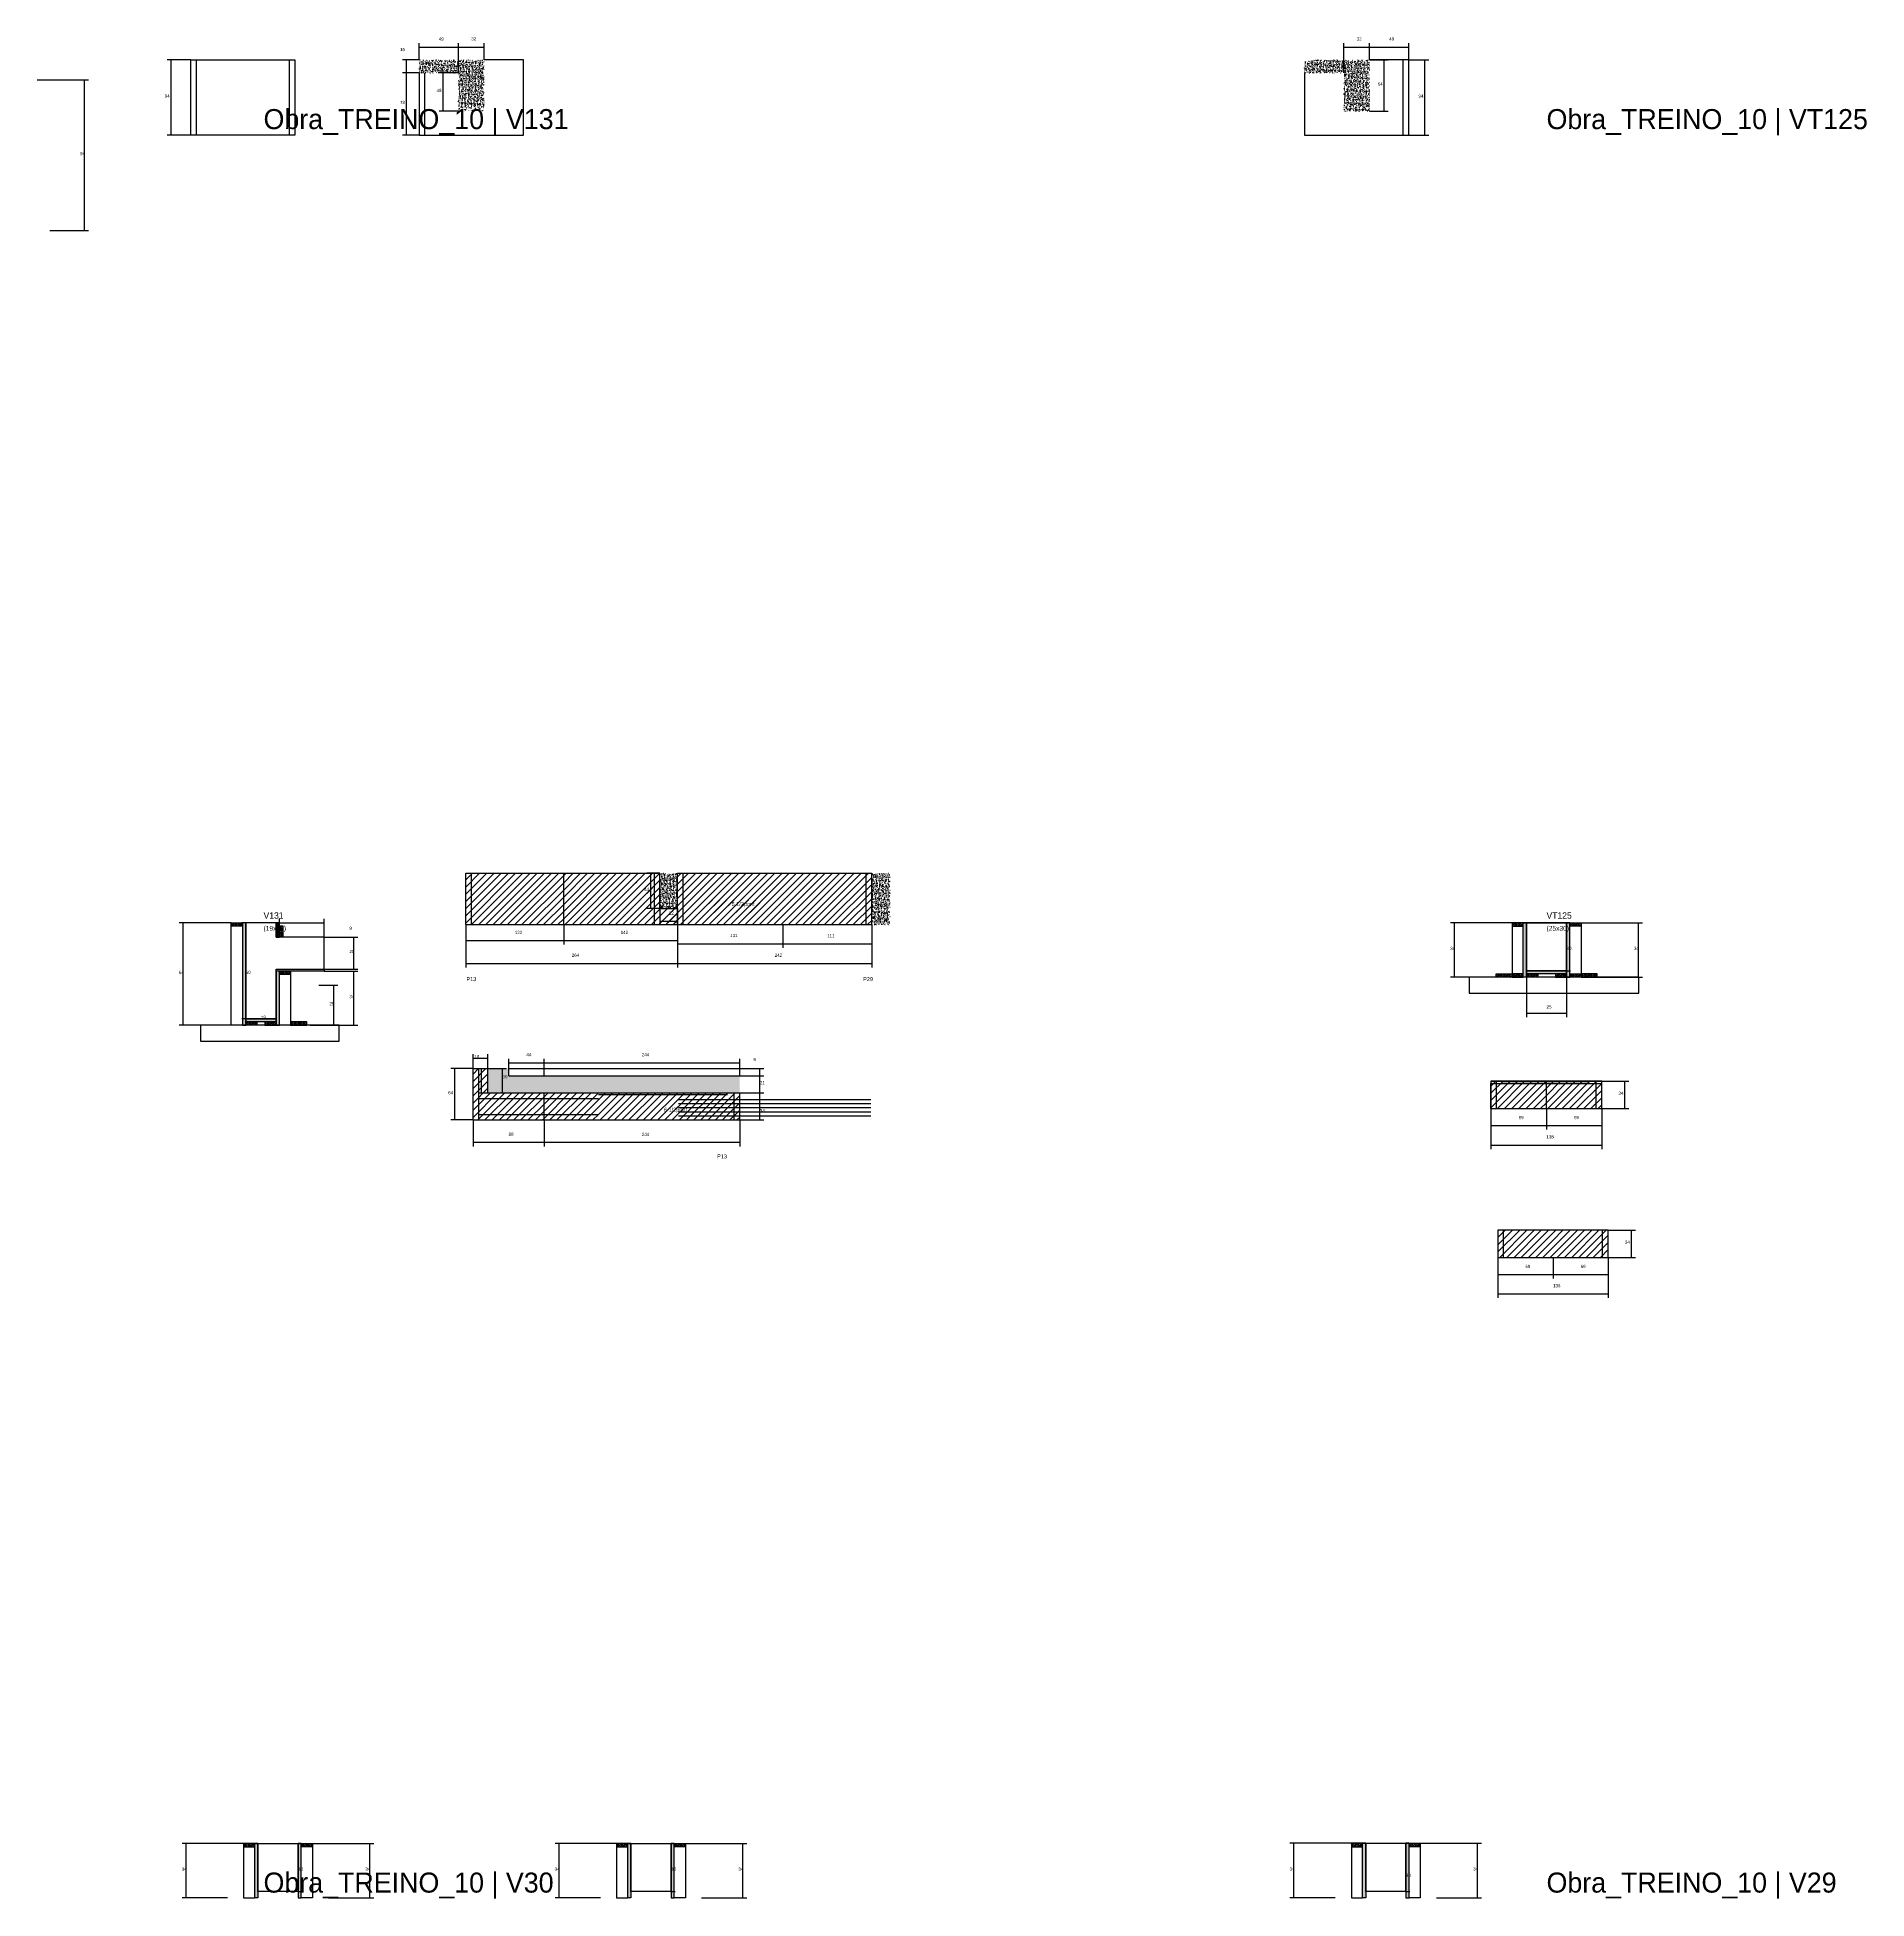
# Model space of a CAD drawing. Header units: metres. Extents: x -2848 to 22762, y -49062 to 1016.
# Drawn here: x 9318 to 11599, y -21018 to -18695 of the extents above; entities that cross this region are included whole.
import ezdxf

# ---------------------------------------------------------------- set-up
doc = ezdxf.new("R2010")
doc.units = ezdxf.units.M
for name, color, linetype in [('CONCRETO', 251, 'Continuous'), ('COTA', 4, 'Continuous'), ('Cota Seção (2x)', 4, 'Continuous'), ('Hachura', 253, 'Continuous'), ('LABEL_ID', 3, 'Continuous'), ('Madeira', 126, 'Continuous'), ('NOMENCLATURA', 7, 'Continuous'), ('Painéis', 200, 'Continuous'), ('SARR_2.2x7', 40, 'Continuous'), ('Texto Seção', 7, 'Continuous')]:
    doc.layers.add(name, color=color, linetype=linetype)

msp = doc.modelspace()

# ---------------------------------------------------------------- hatches: boundary and pattern name
at = {"layer": 'COTA'}
h = msp.add_hatch(dxfattribs=at)
h.set_pattern_fill('AR-CONC', scale=0.03)
h.paths.add_polyline_path([(9843, -18739.7), (9794, -18739.7), (9794, -18723.7), (9875, -18723.7), (9875, -18787.7), (9843, -18787.7)])
h = msp.add_hatch(dxfattribs=at)
h.set_pattern_fill('AR-CONC', scale=0.03)
h.paths.add_polyline_path([(10947.3, -18739.7), (10898.3, -18739.7), (10898.3, -18723.7), (10979.3, -18723.7), (10979.3, -18787.7), (10947.3, -18787.7)])
h = msp.add_hatch(dxfattribs=at)
h.set_pattern_fill('AR-CONC', scale=0.03)
h.paths.add_polyline_path([(10094.4, -19782.4), (10116.4, -19782.4), (10116.4, -19782.4), (10116.4, -19738.4), (10116.4, -19738.4), (10094.4, -19738.4), (10094.4, -19738.4), (10094.4, -19782.4)])
h = msp.add_hatch(dxfattribs=at)
h.set_pattern_fill('AR-CONC', scale=0.03)
h.paths.add_polyline_path([(10358.4, -19802.4), (10381.4, -19802.4), (10381.4, -19738.4), (10358.4, -19738.4)])
h = msp.add_hatch(dxfattribs=at)
h.set_pattern_fill('AR-CONC', scale=0.03)
h.paths.add_polyline_path([(10193.8, -20012.3), (10193.8, -19991.1), (10193.8, -19991.1), (9905.8, -19991.1), (9905.8, -19991.1), (9905.8, -19982.1), (9905.8, -19982.1), (9878.8, -19982.1), (9878.8, -19982.1), (9878.8, -20012.3), (9878.8, -20012.3), (9905.8, -20012.3), (9905.8, -20012.3), (10193.8, -20012.3)])
at = {"layer": 'Hachura'}
h = msp.add_hatch(dxfattribs=at)
h.set_pattern_fill('ANSI31', scale=2)
h.paths.add_polyline_path([(9852.4, -19738.4), (9852.4, -19802.4), (9974.4, -19802.4), (9974.4, -19738.4)])
h = msp.add_hatch(dxfattribs=at)
h.set_pattern_fill('ANSI31', scale=2)
h.paths.add_polyline_path([(10116.4, -19802.4), (10116.4, -19782.4), (10094.4, -19782.4), (10094.4, -19738.4), (9974.4, -19738.4), (9974.4, -19802.4)])
h = msp.add_hatch(dxfattribs=at)
h.set_pattern_fill('ANSI31', scale=2)
h.paths.add_polyline_path([(10358.4, -19802.4), (10358.4, -19738.4), (10116.4, -19738.4), (10116.4, -19802.4)])
h = msp.add_hatch(dxfattribs=at)
h.set_pattern_fill('ANSI31', scale=2)
h.paths.add_polyline_path([(10084.5, -19771.2), (10084.5, -19749), (10084.5, -19749), (10064, -19749), (10064, -19749), (10064, -19771.2), (10064, -19771.2), (10084.5, -19771.2)])
h = msp.add_hatch(dxfattribs=at)
h.set_pattern_fill('ANSI31', scale=2)
h.paths.add_polyline_path([(10095.2, -19800.1), (10116.2, -19800.1), (10116.2, -19800.1), (10116.2, -19779.5), (10116.2, -19779.5), (10095.2, -19779.5), (10095.2, -19779.5), (10095.2, -19800.1)])
h = msp.add_hatch(dxfattribs=at)
h.set_pattern_fill('ANSI31', scale=2)
h.paths.add_polyline_path([(10147.4, -19787.3), (10215, -19787.3), (10215, -19787.3), (10220.5, -19771.3), (10220.5, -19771.3), (10152.9, -19771.3), (10152.9, -19771.3), (10147.4, -19787.3)])
h = msp.add_hatch(dxfattribs=at)
h.set_pattern_fill('ANSI31', scale=0.5)
h.paths.add_polyline_path([(9559.8, -19804.4), (9559.8, -19800), (9559.8, -19800), (9573.8, -19800), (9573.8, -19800), (9573.8, -19804.4), (9573.8, -19804.4), (9559.8, -19804.4)])
h = msp.add_hatch(color=8, dxfattribs=at)
h.dxf.hatch_style = 1
h.paths.add_polyline_path([(9577.8, -19800), (9573.8, -19800), (9573.8, -19800), (9573.8, -19928), (9573.8, -19928), (9577.8, -19928), (9577.8, -19928), (9577.8, -19800)])
h = msp.add_hatch(color=8, dxfattribs=at)
h.dxf.hatch_style = 1
h.paths.add_polyline_path([(9619.8, -19800), (9615.8, -19800), (9615.8, -19800), (9615.8, -19818), (9615.8, -19818), (9619.8, -19818), (9619.8, -19818), (9619.8, -19800)])
h = msp.add_hatch(dxfattribs=at)
h.set_pattern_fill('ANSI31', scale=0.5)
h.paths.add_polyline_path([(9619.8, -19804), (9624.2, -19804), (9624.2, -19804), (9624.2, -19818), (9624.2, -19818), (9619.8, -19818), (9619.8, -19818), (9619.8, -19804)])
h = msp.add_hatch(dxfattribs=at)
h.set_pattern_fill('ANSI31', scale=0.5)
h.paths.add_polyline_path([(11171, -19804.4), (11171, -19800), (11171, -19800), (11157, -19800), (11157, -19800), (11157, -19804.4), (11157, -19804.4), (11171, -19804.4)])
h = msp.add_hatch(color=8, dxfattribs=at)
h.dxf.hatch_style = 1
h.paths.add_polyline_path([(11171, -19800), (11175, -19800), (11175, -19800), (11175, -19868), (11175, -19868), (11171, -19868), (11171, -19868), (11171, -19800)])
h = msp.add_hatch(color=8, dxfattribs=at)
h.dxf.hatch_style = 1
h.paths.add_polyline_path([(11229, -19800), (11225, -19800), (11225, -19800), (11225, -19868), (11225, -19868), (11229, -19868), (11229, -19868), (11229, -19800)])
h = msp.add_hatch(dxfattribs=at)
h.set_pattern_fill('ANSI31', scale=0.5)
h.paths.add_polyline_path([(11229, -19804.4), (11229, -19800), (11229, -19800), (11243, -19800), (11243, -19800), (11243, -19804.4), (11243, -19804.4), (11229, -19804.4)])
h = msp.add_hatch(color=8, dxfattribs=at)
h.dxf.hatch_style = 1
h.paths.add_polyline_path([(9615.8, -19860.4), (9615.8, -19858), (9615.8, -19858), (9675.8, -19858), (9675.8, -19858), (9675.8, -19860.4), (9675.8, -19860.4), (9615.8, -19860.4)])
h = msp.add_hatch(color=8, dxfattribs=at)
h.dxf.hatch_style = 1
h.paths.add_polyline_path([(9619.8, -19860.4), (9615.8, -19860.4), (9615.8, -19860.4), (9615.8, -19928), (9615.8, -19928), (9619.8, -19928), (9619.8, -19928), (9619.8, -19860.4)])
h = msp.add_hatch(dxfattribs=at)
h.set_pattern_fill('ANSI31', scale=0.5)
h.paths.add_polyline_path([(9619.8, -19864.8), (9619.8, -19860.4), (9619.8, -19860.4), (9633.8, -19860.4), (9633.8, -19860.4), (9633.8, -19864.8), (9633.8, -19864.8), (9619.8, -19864.8)])
h = msp.add_hatch(dxfattribs=at)
h.set_pattern_fill('ANSI31', scale=0.5)
h.paths.add_polyline_path([(11137, -19868), (11137, -19863.6), (11137, -19863.6), (11157, -19863.6), (11157, -19863.6), (11157, -19868), (11157, -19868), (11137, -19868)])
h = msp.add_hatch(dxfattribs=at)
h.set_pattern_fill('ANSI31', scale=0.5)
h.paths.add_polyline_path([(11171, -19868), (11171, -19863.6), (11171, -19863.6), (11157, -19863.6), (11157, -19863.6), (11157, -19868), (11157, -19868), (11171, -19868)])
h = msp.add_hatch(color=8, dxfattribs=at)
h.dxf.hatch_style = 1
h.paths.add_polyline_path([(11175, -19863.6), (11175, -19860), (11175, -19860), (11225, -19860), (11225, -19860), (11225, -19863.6), (11225, -19863.6), (11175, -19863.6)])
h = msp.add_hatch(dxfattribs=at)
h.set_pattern_fill('ANSI31', scale=0.5)
h.paths.add_polyline_path([(11175, -19868), (11175, -19863.6), (11175, -19863.6), (11189, -19863.6), (11189, -19863.6), (11189, -19868), (11189, -19868), (11175, -19868)])
h = msp.add_hatch(dxfattribs=at)
h.set_pattern_fill('ANSI31', scale=0.5)
h.paths.add_polyline_path([(11225, -19868), (11225, -19863.6), (11225, -19863.6), (11211, -19863.6), (11211, -19863.6), (11211, -19868), (11211, -19868), (11225, -19868)])
h = msp.add_hatch(dxfattribs=at)
h.set_pattern_fill('ANSI31', scale=0.5)
h.paths.add_polyline_path([(11229, -19868), (11229, -19863.6), (11229, -19863.6), (11243, -19863.6), (11243, -19863.6), (11243, -19868), (11243, -19868), (11229, -19868)])
h = msp.add_hatch(dxfattribs=at)
h.set_pattern_fill('ANSI31', scale=0.5)
h.paths.add_polyline_path([(11263, -19868), (11263, -19863.6), (11263, -19863.6), (11243, -19863.6), (11243, -19863.6), (11243, -19868), (11243, -19868), (11263, -19868)])
h = msp.add_hatch(color=8, dxfattribs=at)
h.dxf.hatch_style = 1
h.paths.add_polyline_path([(9577.8, -19923.6), (9577.8, -19920), (9577.8, -19920), (9615.8, -19920), (9615.8, -19920), (9615.8, -19923.6), (9615.8, -19923.6), (9577.8, -19923.6)])
h = msp.add_hatch(dxfattribs=at)
h.set_pattern_fill('ANSI31', scale=0.5)
h.paths.add_polyline_path([(9577.8, -19928), (9577.8, -19923.6), (9577.8, -19923.6), (9591.8, -19923.6), (9591.8, -19923.6), (9591.8, -19928), (9591.8, -19928), (9577.8, -19928)])
h = msp.add_hatch(dxfattribs=at)
h.set_pattern_fill('ANSI31', scale=0.5)
h.paths.add_polyline_path([(9615.8, -19928), (9615.8, -19923.6), (9615.8, -19923.6), (9601.8, -19923.6), (9601.8, -19923.6), (9601.8, -19928), (9601.8, -19928), (9615.8, -19928)])
h = msp.add_hatch(dxfattribs=at)
h.set_pattern_fill('ANSI31', scale=0.5)
h.paths.add_polyline_path([(9653.8, -19928), (9653.8, -19923.6), (9653.8, -19923.6), (9633.8, -19923.6), (9633.8, -19923.6), (9633.8, -19928), (9633.8, -19928), (9653.8, -19928)])
h = msp.add_hatch(dxfattribs=at)
h.set_pattern_fill('ANSI31', scale=2)
h.paths.add_polyline_path([(9905.8, -20012.3), (9879.8, -20012.3), (9879.8, -19982.1), (9861.3, -19982.1), (9861.3, -20046.1), (9879.8, -20046.1), (9905.8, -20046.1), (9949.8, -20046.1), (9949.8, -20012.3)])
h = msp.add_hatch(dxfattribs=at)
h.set_pattern_fill('ANSI31', scale=2)
h.paths.add_polyline_path([(10017.8, -20046.1), (10017.8, -20012.3), (9949.8, -20012.3), (9949.8, -20046.1)])
h = msp.add_hatch(dxfattribs=at)
h.set_pattern_fill('ANSI31', scale=2)
h.paths.add_polyline_path([(10178.8, -20046.1), (10178.8, -20012.3), (10017.8, -20012.3), (10017.8, -20046.1)])
h = msp.add_hatch(dxfattribs=at)
h.set_pattern_fill('ANSI31', scale=2)
h.paths.add_polyline_path([(10193.8, -20012.3), (10178.8, -20012.3), (10178.8, -20046.1), (10193.8, -20046.1)])
h = msp.add_hatch(dxfattribs=at)
h.set_pattern_fill('ANSI31', scale=2)
h.paths.add_polyline_path([(11199.8, -20031.8), (11199.8, -19997.8), (11130.7, -19997.8), (11130.7, -20031.8)])
h = msp.add_hatch(dxfattribs=at)
h.set_pattern_fill('ANSI31', scale=2)
h.paths.add_polyline_path([(11268.8, -20031.8), (11268.8, -19997.8), (11199.8, -19997.8), (11199.8, -20031.8)])
h = msp.add_hatch(dxfattribs=at)
h.set_pattern_fill('ANSI31', scale=2)
h.paths.add_polyline_path([(11139.3, -20183.5), (11139.3, -20217.5), (11208.1, -20217.5), (11208.1, -20183.5)])
h = msp.add_hatch(dxfattribs=at)
h.set_pattern_fill('ANSI31', scale=2)
h.paths.add_polyline_path([(11208.1, -20183.5), (11208.1, -20217.5), (11276.9, -20217.5), (11276.9, -20183.5)])
h = msp.add_hatch(dxfattribs=at)
h.set_pattern_fill('ANSI31', scale=0.5)
h.paths.add_polyline_path([(9589, -20953), (9589, -20948.6), (9589, -20948.6), (9575, -20948.6), (9575, -20948.6), (9575, -20953), (9575, -20953), (9589, -20953)])
h = msp.add_hatch(color=8, dxfattribs=at)
h.dxf.hatch_style = 1
h.paths.add_polyline_path([(9589, -20948.6), (9593, -20948.6), (9593, -20948.6), (9593, -21016.6), (9593, -21016.6), (9589, -21016.6), (9589, -21016.6), (9589, -20948.6)])
h = msp.add_hatch(color=8, dxfattribs=at)
h.dxf.hatch_style = 1
h.paths.add_polyline_path([(9647, -20948.6), (9643, -20948.6), (9643, -20948.6), (9643, -21016.6), (9643, -21016.6), (9647, -21016.6), (9647, -21016.6), (9647, -20948.6)])
h = msp.add_hatch(dxfattribs=at)
h.set_pattern_fill('ANSI31', scale=0.5)
h.paths.add_polyline_path([(9647, -20953), (9647, -20948.6), (9647, -20948.6), (9661, -20948.6), (9661, -20948.6), (9661, -20953), (9661, -20953), (9647, -20953)])
h = msp.add_hatch(dxfattribs=at)
h.set_pattern_fill('ANSI31', scale=0.5)
h.paths.add_polyline_path([(10054.2, -20953), (10054.2, -20948.6), (10054.2, -20948.6), (10040.2, -20948.6), (10040.2, -20948.6), (10040.2, -20953), (10040.2, -20953), (10054.2, -20953)])
h = msp.add_hatch(color=8, dxfattribs=at)
h.dxf.hatch_style = 1
h.paths.add_polyline_path([(10054.2, -20948.6), (10058.2, -20948.6), (10058.2, -20948.6), (10058.2, -21016.6), (10058.2, -21016.6), (10054.2, -21016.6), (10054.2, -21016.6), (10054.2, -20948.6)])
h = msp.add_hatch(color=8, dxfattribs=at)
h.dxf.hatch_style = 1
h.paths.add_polyline_path([(10112.2, -20948.6), (10108.2, -20948.6), (10108.2, -20948.6), (10108.2, -21016.6), (10108.2, -21016.6), (10112.2, -21016.6), (10112.2, -21016.6), (10112.2, -20948.6)])
h = msp.add_hatch(dxfattribs=at)
h.set_pattern_fill('ANSI31', scale=0.5)
h.paths.add_polyline_path([(10112.2, -20953), (10112.2, -20948.6), (10112.2, -20948.6), (10126.2, -20948.6), (10126.2, -20948.6), (10126.2, -20953), (10126.2, -20953), (10112.2, -20953)])
h = msp.add_hatch(dxfattribs=at)
h.set_pattern_fill('ANSI31', scale=0.5)
h.paths.add_polyline_path([(10970.6, -20952.9), (10970.6, -20948.5), (10970.6, -20948.5), (10956.6, -20948.5), (10956.6, -20948.5), (10956.6, -20952.9), (10956.6, -20952.9), (10970.6, -20952.9)])
h = msp.add_hatch(color=8, dxfattribs=at)
h.dxf.hatch_style = 1
h.paths.add_polyline_path([(10970.6, -20948.5), (10974.6, -20948.5), (10974.6, -20948.5), (10974.6, -21016.5), (10974.6, -21016.5), (10970.6, -21016.5), (10970.6, -21016.5), (10970.6, -20948.5)])
h = msp.add_hatch(color=8, dxfattribs=at)
h.dxf.hatch_style = 1
h.paths.add_polyline_path([(11028.6, -20948.5), (11024.6, -20948.5), (11024.6, -20948.5), (11024.6, -21016.5), (11024.6, -21016.5), (11028.6, -21016.5), (11028.6, -21016.5), (11028.6, -20948.5)])
h = msp.add_hatch(dxfattribs=at)
h.set_pattern_fill('ANSI31', scale=0.5)
h.paths.add_polyline_path([(11028.6, -20952.9), (11028.6, -20948.5), (11028.6, -20948.5), (11042.6, -20948.5), (11042.6, -20948.5), (11042.6, -20952.9), (11042.6, -20952.9), (11028.6, -20952.9)])

# ---------------------------------------------------------------- linework, layer by layer
at = {"layer": 'CONCRETO'}
for points in [[(9615.8, -19858), (9675.8, -19858), (9675.8, -19818), (9615.8, -19818), (9615.8, -19800), (9577.8, -19800), (9577.8, -19923.6), (9577.8, -19923.6), (9577.8, -19920), (9615.8, -19920)], [(11175, -19800), (11175, -19800), (11175, -19800), (11175, -19800), (11225, -19800), (11225, -19800), (11225, -19800), (11225, -19860), (11175, -19860), (11175, -19800)], [(11175, -19860), (11225, -19860), (11225, -19800), (11175, -19800)], [(9593, -20948.6), (9593, -20948.6), (9593, -20948.6), (9593, -20948.6), (9643, -20948.6), (9643, -20948.6), (9643, -20948.6), (9643, -21008.6), (9593, -21008.6), (9593, -20948.6)], [(10058.2, -20948.6), (10058.2, -20948.6), (10058.2, -20948.6), (10058.2, -20948.6), (10108.2, -20948.6), (10108.2, -20948.6), (10108.2, -20948.6), (10108.2, -21008.6), (10058.2, -21008.6), (10058.2, -20948.6)], [(10974.6, -20948.5), (10974.6, -20948.5), (10974.6, -20948.5), (10974.6, -20948.5), (11024.6, -20948.5), (11024.6, -20948.5), (11024.6, -20948.5), (11024.6, -21008.5), (10974.6, -21008.5), (10974.6, -20948.5)]]:
    msp.add_lwpolyline(points, close=True, dxfattribs=at)
at = {"layer": 'COTA'}
for p, q in [((9794, -18723.7), (9794, -18702.7)), ((9794, -18707.7), (9843, -18707.7)), ((9843, -18739.7), (9843, -18702.7)), ((9843, -18739.7), (9843, -18702.7)), ((9843, -18707.7), (9875, -18707.7)), ((9875, -18723.7), (9875, -18702.7)), ((10947.3, -18739.7), (10947.3, -18702.7)), ((10947.3, -18707.7), (10979.3, -18707.7)), ((10979.3, -18723.7), (10979.3, -18702.7)), ((10979.3, -18723.7), (10979.3, -18702.7)), ((10979.3, -18707.7), (11028.3, -18707.7)), ((11028.3, -18723.7), (11028.3, -18702.7)), ((9509.2, -18723.7), (9479.9, -18723.7)), ((9484.9, -18817.7), (9484.9, -18723.7)), ((9794, -18723.7), (9773.3, -18723.7)), ((9794, -18739.7), (9773.3, -18739.7)), ((9794, -18739.7), (9773.3, -18739.7)), ((9778.3, -18739.7), (9778.3, -18723.7)), ((9778.3, -18817.7), (9778.3, -18739.7)), ((9843, -18739.7), (9818.9, -18739.7)), ((9823.9, -18787.7), (9823.9, -18739.7)), ((10979.3, -18723.7), (11002.6, -18723.7)), ((10997.6, -18787.7), (10997.6, -18723.7)), ((11028.3, -18723.7), (11053.4, -18723.7)), ((11048.4, -18817.7), (11048.4, -18723.7)), ((9317.8, -18748.5), (9381.7, -18748.5)), ((9376.7, -18936.5), (9376.7, -18748.5)), ((9843, -18787.7), (9818.9, -18787.7)), ((10979.3, -18787.7), (11002.6, -18787.7)), ((9509.2, -18817.7), (9479.9, -18817.7)), ((9794, -18817.7), (9773.3, -18817.7)), ((11028.3, -18817.7), (11053.4, -18817.7)), ((9333.4, -18936.5), (9381.7, -18936.5)), ((10094.4, -19738.4), (10077.8, -19738.4)), ((10082.8, -19782.4), (10082.8, -19738.4)), ((10094.4, -19782.4), (10077.8, -19782.4)), ((10094.4, -19782.4), (10094.4, -19803.2)), ((10116.4, -19782.4), (10116.4, -19803.2)), ((9559.8, -19800), (9494.8, -19800)), ((9499.8, -19928), (9499.8, -19800)), ((9619.8, -19800), (9619.8, -19795)), ((9619.8, -19800), (9675.8, -19800)), ((9675.8, -19818), (9675.8, -19795)), ((9852.4, -19802.4), (9852.4, -19855.7)), ((9852.4, -19802.4), (9852.4, -19827.1)), ((9974.4, -19802.4), (9974.4, -19827.1)), ((9974.4, -19802.4), (9974.4, -19827.1)), ((10094.4, -19798.2), (10116.4, -19798.2)), ((10116.4, -19802.4), (10116.4, -19855.7)), ((10116.4, -19802.4), (10116.4, -19855.7)), ((10116.4, -19802.4), (10116.4, -19827.1)), ((10116.4, -19802.4), (10116.4, -19831.3)), ((10247.4, -19802.4), (10247.4, -19831.3)), ((10247.4, -19802.4), (10247.4, -19831.3)), ((10358.4, -19802.4), (10358.4, -19855.7)), ((10358.4, -19802.4), (10358.4, -19831.3)), ((11175, -19800), (11080.4, -19800)), ((11085.4, -19868), (11085.4, -19800)), ((11243, -19800), (11319.5, -19800)), ((11314.5, -19868), (11314.5, -19800)), ((9675.8, -19818), (9717.5, -19818)), ((9712.5, -19858), (9712.5, -19818)), ((9852.4, -19822.1), (9974.4, -19822.1)), ((9974.4, -19822.1), (10116.4, -19822.1)), ((10116.4, -19826.3), (10247.4, -19826.3)), ((10247.4, -19826.3), (10358.4, -19826.3)), ((9852.4, -19850.7), (10116.4, -19850.7)), ((10116.4, -19850.7), (10358.4, -19850.7)), ((9669.1, -19878), (9692.6, -19878)), ((9675.8, -19858), (9717.5, -19858)), ((9675.8, -19860.4), (9717.5, -19860.4)), ((9687.6, -19928), (9687.6, -19878)), ((9712.5, -19928), (9712.5, -19860.4)), ((11137, -19868), (11080.4, -19868)), ((11175, -19863.6), (11175, -19917.7)), ((11225, -19863.6), (11225, -19917.7)), ((11263, -19868), (11319.5, -19868)), ((11175, -19912.7), (11225, -19912.7)), ((9559.8, -19928), (9494.8, -19928)), ((9658.2, -19928), (9717.5, -19928)), ((9669.1, -19928), (9692.6, -19928)), ((9861.3, -19982.1), (9861.3, -19963.9)), ((9861.3, -19968.9), (9879.8, -19968.9)), ((9879.8, -19982.1), (9879.8, -19963.9)), ((9905.8, -19982.1), (9905.8, -19969.7)), ((9949.8, -19982.1), (9949.8, -19969.7)), ((9949.8, -19982.1), (9949.8, -19969.7)), ((10193.8, -19982.1), (10193.8, -19969.7)), ((9861.3, -19982.1), (9833.4, -19982.1)), ((9838.4, -20046.1), (9838.4, -19982.1)), ((9879.8, -19982.1), (9903, -19982.1)), ((9898, -20012.3), (9898, -19982.1)), ((9905.8, -19974.7), (9949.8, -19974.7)), ((9949.8, -19974.7), (10193.8, -19974.7)), ((10193.8, -19982.1), (10224.1, -19982.1)), ((10193.8, -19991.1), (10224.1, -19991.1)), ((10193.8, -19991.1), (10224.1, -19991.1)), ((10219.1, -19991.1), (10219.1, -19982.1)), ((10219.1, -20012.3), (10219.1, -19991.1)), ((9879.8, -20012.3), (9903, -20012.3)), ((10193.8, -20012.3), (10224.1, -20012.3)), ((10193.8, -20012.3), (10224.1, -20012.3)), ((10219.1, -20046.1), (10219.1, -20012.3)), ((11268.8, -19997.8), (11302.8, -19997.8)), ((11297.8, -20031.8), (11297.8, -19997.8)), ((11130.7, -20031.8), (11130.7, -20082.4)), ((11130.7, -20031.8), (11130.7, -20058.2)), ((11199.8, -20031.8), (11199.8, -20058.2)), ((11199.8, -20031.8), (11199.8, -20058.2)), ((11268.8, -20031.8), (11302.8, -20031.8)), ((11268.8, -20031.8), (11268.8, -20082.4)), ((11268.8, -20031.8), (11268.8, -20058.2)), ((9861.3, -20046.1), (9833.4, -20046.1)), ((9861.3, -20046.1), (9861.3, -20079)), ((9949.8, -20046.1), (9949.8, -20079)), ((9949.8, -20046.1), (9949.8, -20079)), ((10193.8, -20046.1), (10224.1, -20046.1)), ((10193.8, -20046.1), (10193.8, -20079)), ((11130.7, -20053.2), (11199.8, -20053.2)), ((11199.8, -20053.2), (11268.8, -20053.2)), ((9861.3, -20074), (9949.8, -20074)), ((9949.8, -20074), (10193.8, -20074)), ((11130.7, -20077.4), (11268.8, -20077.4)), ((11276.9, -20183.5), (11310.9, -20183.5)), ((11305.9, -20217.5), (11305.9, -20183.5)), ((11139.3, -20217.5), (11139.3, -20268.1)), ((11139.3, -20217.5), (11139.3, -20243.9)), ((11208.1, -20217.5), (11208.1, -20243.9)), ((11208.1, -20217.5), (11208.1, -20243.9)), ((11276.9, -20217.5), (11310.9, -20217.5)), ((11276.9, -20217.5), (11276.9, -20268.1)), ((11276.9, -20217.5), (11276.9, -20243.9)), ((11139.3, -20238.9), (11208.1, -20238.9)), ((11208.1, -20238.9), (11276.9, -20238.9)), ((11139.3, -20263.1), (11276.9, -20263.1)), ((9593, -20948.6), (9498.4, -20948.6)), ((9503.4, -21016.6), (9503.4, -20948.6)), ((9661, -20948.6), (9737.5, -20948.6)), ((9732.5, -21016.6), (9732.5, -20948.6)), ((10058.2, -20948.6), (9963.5, -20948.6)), ((9968.5, -21016.6), (9968.5, -20948.6)), ((10126.2, -20948.6), (10202.7, -20948.6)), ((10197.7, -21016.6), (10197.7, -20948.6)), ((10974.6, -20948.5), (10880, -20948.5)), ((10885, -21016.5), (10885, -20948.5)), ((11042.6, -20948.5), (11119.1, -20948.5)), ((11114.1, -21016.5), (11114.1, -20948.5)), ((9555, -21016.6), (9498.4, -21016.6)), ((9681, -21016.6), (9737.5, -21016.6)), ((10020.2, -21016.6), (9963.5, -21016.6)), ((10146.2, -21016.6), (10202.7, -21016.6)), ((10936.6, -21016.5), (10880, -21016.5)), ((11062.6, -21016.5), (11119.1, -21016.5))]:
    msp.add_line(p, q, dxfattribs=at)
at = {"layer": 'Cota Seção (2x)'}
for p, q in [((9615.8, -19800), (9572.8, -19800)), ((9577.8, -19920), (9577.8, -19800)), ((11225, -19860), (11225, -19800)), ((11225, -19800), (11230, -19800)), ((11225, -19860), (11230, -19860)), ((9615.8, -19920), (9572.8, -19920)), ((9577.8, -19928), (9577.8, -19915)), ((9577.8, -19920), (9615.8, -19920)), ((9615.8, -19928), (9615.8, -19915)), ((9643, -21008.6), (9643, -20948.6)), ((9643, -20948.6), (9648, -20948.6)), ((10108.2, -21008.6), (10108.2, -20948.6)), ((10108.2, -20948.6), (10113.2, -20948.6)), ((11024.6, -21008.5), (11024.6, -20948.5)), ((11024.6, -20948.5), (11029.6, -20948.5)), ((9643, -21008.6), (9648, -21008.6)), ((10108.2, -21008.6), (10113.2, -21008.6)), ((11024.6, -21008.5), (11029.6, -21008.5))]:
    msp.add_line(p, q, dxfattribs=at)
at = {"layer": 'Madeira'}
for points in [[(9559.8, -19804.4), (9559.8, -19800), (9573.8, -19800), (9573.8, -19804.4)], [(9559.8, -19800), (9573.8, -19800), (9573.8, -19928), (9559.8, -19928)], [(9619.8, -19804), (9624.2, -19804), (9624.2, -19818), (9619.8, -19818)], [(11171, -19804.4), (11171, -19800), (11157, -19800), (11157, -19804.4)], [(11171, -19800), (11157, -19800), (11157, -19868), (11171, -19868)], [(11229, -19804.4), (11229, -19800), (11243, -19800), (11243, -19804.4)], [(11229, -19800), (11243, -19800), (11243, -19868), (11229, -19868)], [(9619.8, -19864.8), (9619.8, -19860.4), (9633.8, -19860.4), (9633.8, -19864.8)], [(9619.8, -19860.4), (9633.8, -19860.4), (9633.8, -19928), (9619.8, -19928)], [(11103.6, -19888), (11315.1, -19888), (11315.1, -19868), (11103.6, -19868)], [(11137, -19868), (11137, -19863.6), (11157, -19863.6), (11157, -19868)], [(11171, -19868), (11171, -19863.6), (11157, -19863.6), (11157, -19868)], [(11175, -19868), (11175, -19863.6), (11189, -19863.6), (11189, -19868)], [(11225, -19868), (11225, -19863.6), (11211, -19863.6), (11211, -19868)], [(11229, -19868), (11229, -19863.6), (11243, -19863.6), (11243, -19868)], [(11263, -19868), (11263, -19863.6), (11243, -19863.6), (11243, -19868)], [(9577.8, -19928), (9577.8, -19923.6), (9591.8, -19923.6), (9591.8, -19928)], [(9615.8, -19928), (9615.8, -19923.6), (9601.8, -19923.6), (9601.8, -19928)], [(9653.8, -19928), (9653.8, -19923.6), (9633.8, -19923.6), (9633.8, -19928)], [(9521.4, -19948), (9694.4, -19948), (9694.4, -19928), (9521.4, -19928)], [(9589, -20953), (9589, -20948.6), (9575, -20948.6), (9575, -20953)], [(9589, -20948.6), (9575, -20948.6), (9575, -21016.6), (9589, -21016.6)], [(9647, -20953), (9647, -20948.6), (9661, -20948.6), (9661, -20953)], [(9647, -20948.6), (9661, -20948.6), (9661, -21016.6), (9647, -21016.6)], [(10054.2, -20953), (10054.2, -20948.6), (10040.2, -20948.6), (10040.2, -20953)], [(10054.2, -20948.6), (10040.2, -20948.6), (10040.2, -21016.6), (10054.2, -21016.6)], [(10112.2, -20953), (10112.2, -20948.6), (10126.2, -20948.6), (10126.2, -20953)], [(10112.2, -20948.6), (10126.2, -20948.6), (10126.2, -21016.6), (10112.2, -21016.6)], [(10970.6, -20952.9), (10970.6, -20948.5), (10956.6, -20948.5), (10956.6, -20952.9)], [(10970.6, -20948.5), (10956.6, -20948.5), (10956.6, -21016.5), (10970.6, -21016.5)], [(11028.6, -20952.9), (11028.6, -20948.5), (11042.6, -20948.5), (11042.6, -20952.9)], [(11028.6, -20948.5), (11042.6, -20948.5), (11042.6, -21016.5), (11028.6, -21016.5)]]:
    msp.add_lwpolyline(points, close=True, dxfattribs=at)
at = {"layer": 'Painéis'}
for p, q in [((9852.4, -19738.4), (10094.4, -19738.4)), ((9852.4, -19802.4), (9852.4, -19738.4)), ((9974.4, -19802.4), (9974.4, -19738.4)), ((10094.4, -19782.4), (10094.4, -19738.4)), ((10116.4, -19738.4), (10358.4, -19738.4)), ((10116.4, -19802.4), (10116.4, -19738.4)), ((10358.4, -19802.4), (10358.4, -19738.4)), ((10094.4, -19782.4), (10116.4, -19782.4)), ((9852.4, -19802.4), (10358.4, -19802.4)), ((11175, -19868), (11175, -19800)), ((11225, -19868), (11225, -19800)), ((9615.8, -19858), (9675.8, -19858)), ((11175, -19860), (11225, -19860)), ((11175, -19863.6), (11175, -19860)), ((11225, -19863.6), (11225, -19860)), ((9577.8, -19920), (9615.8, -19920)), ((9861.3, -19982.1), (9879.8, -19982.1)), ((9861.3, -20046.1), (9861.3, -19982.1)), ((9879.8, -20012.3), (9879.8, -19982.1)), ((9905.8, -19982.1), (10193.8, -19982.1)), ((9905.8, -19991.1), (9905.8, -19982.1)), ((9905.8, -19991.1), (10193.8, -19991.1)), ((9949.8, -19991.1), (9949.8, -19982.1)), ((10193.8, -19991.1), (10193.8, -19982.1)), ((9879.8, -20012.3), (9905.8, -20012.3)), ((9905.8, -20012.3), (10193.8, -20012.3)), ((9949.8, -20046.1), (9949.8, -20012.3)), ((10193.8, -20046.1), (10193.8, -20012.3)), ((11130.7, -19997.8), (11268.8, -19997.8)), ((11130.7, -20000.8), (11199.8, -20000.8)), ((11130.7, -20031.8), (11130.7, -20000.8)), ((11199.8, -20031.8), (11199.8, -19997.8)), ((11199.8, -20031.8), (11199.8, -20000.8)), ((11199.8, -20000.8), (11268.8, -20000.8)), ((11199.8, -20031.8), (11199.8, -20000.8)), ((11268.8, -20031.8), (11268.8, -19997.8)), ((11268.8, -20031.8), (11268.8, -20000.8)), ((11130.7, -20031.8), (11268.8, -20031.8)), ((11130.7, -20031.8), (11199.8, -20031.8)), ((11199.8, -20031.8), (11268.8, -20031.8)), ((9861.3, -20046.1), (9879.8, -20046.1)), ((9879.8, -20046.1), (9905.8, -20046.1)), ((9905.8, -20046.1), (10193.8, -20046.1))]:
    msp.add_line(p, q, dxfattribs=at)
for points in [[(9509.2, -18723.7), (9639.2, -18723.7), (9639.2, -18817.7), (9509.2, -18817.7)], [(9577.8, -19800), (9573.8, -19800), (9573.8, -19928), (9577.8, -19928)], [(9619.8, -19800), (9615.8, -19800), (9615.8, -19818), (9619.8, -19818)], [(11171, -19800), (11175, -19800), (11175, -19868), (11171, -19868)], [(11229, -19800), (11225, -19800), (11225, -19868), (11229, -19868)], [(9615.8, -19860.4), (9615.8, -19858), (9675.8, -19858), (9675.8, -19860.4)], [(9619.8, -19860.4), (9615.8, -19860.4), (9615.8, -19928), (9619.8, -19928)], [(11175, -19863.6), (11175, -19860), (11225, -19860), (11225, -19863.6)], [(9577.8, -19923.6), (9577.8, -19920), (9615.8, -19920), (9615.8, -19923.6)], [(11130.7, -20031.8), (11268.8, -20031.8), (11268.8, -19997.8), (11130.7, -19997.8)], [(11139.3, -20217.5), (11276.9, -20217.5), (11276.9, -20183.5), (11139.3, -20183.5)], [(9589, -20948.6), (9593, -20948.6), (9593, -21016.6), (9589, -21016.6)], [(9647, -20948.6), (9643, -20948.6), (9643, -21016.6), (9647, -21016.6)], [(10054.2, -20948.6), (10058.2, -20948.6), (10058.2, -21016.6), (10054.2, -21016.6)], [(10112.2, -20948.6), (10108.2, -20948.6), (10108.2, -21016.6), (10112.2, -21016.6)], [(10970.6, -20948.5), (10974.6, -20948.5), (10974.6, -21016.5), (10970.6, -21016.5)], [(11028.6, -20948.5), (11024.6, -20948.5), (11024.6, -21016.5), (11028.6, -21016.5)]]:
    msp.add_lwpolyline(points, close=True, dxfattribs=at)
for points in [[(9794, -18739.7), (9794, -18817.7), (9924, -18817.7), (9924, -18723.7), (9875, -18723.7)], [(10898.3, -18739.7), (10898.3, -18817.7), (11028.3, -18817.7), (11028.3, -18723.7), (10979.3, -18723.7)]]:
    msp.add_lwpolyline(points, dxfattribs=at)
at = {"layer": 'SARR_2.2x7'}
for p, q in [((9516.2, -18817.7), (9516.2, -18723.7)), ((9632.2, -18817.7), (9632.2, -18723.7)), ((9801, -18817.7), (9801, -18739.7)), ((11021.3, -18817.7), (11021.3, -18723.7)), ((9859.4, -19802.4), (9859.4, -19738.4)), ((10087.4, -19802.4), (10087.4, -19738.4)), ((10123.4, -19802.4), (10123.4, -19738.4)), ((10351.4, -19802.4), (10351.4, -19738.4)), ((9868.3, -20046.1), (9868.3, -19982.1)), ((9871.8, -20012.3), (9871.8, -19982.1)), ((9868.3, -20012.3), (9879.8, -20012.3)), ((10017.8, -20014.5), (10178.8, -20014.5)), ((10186.8, -20046.1), (10186.8, -20012.3)), ((11137.7, -20031.8), (11137.7, -19997.8)), ((11145.7, -20000), (11199.8, -20000)), ((11199.8, -20000), (11253.8, -20000)), ((11261.8, -20031.8), (11261.8, -19997.8)), ((9868.3, -20019.3), (10017.8, -20019.3)), ((9868.3, -20039.1), (10017.8, -20039.1)), ((10117.4, -20020.4), (10357.4, -20020.4)), ((10117.4, -20025.6), (10357.4, -20025.6)), ((10117.4, -20030.7), (10357.4, -20030.7)), ((10117.4, -20035.8), (10357.4, -20035.8)), ((10117.4, -20041), (10357.4, -20041)), ((11146.3, -20217.5), (11146.3, -20183.5)), ((11269.9, -20217.5), (11269.9, -20183.5))]:
    msp.add_line(p, q, dxfattribs=at)

# ---------------------------------------------------------------- texts
at = {"layer": 'COTA'}
for s, p in [('16', (9770.2, -18712.7)), ('49', (9818.5, -18699.6)), ('32', (9859, -18699.4)), ('32', (10963.3, -18699.4)), ('49', (11003.8, -18699.6)), ('48', (9815.8, -18763.7)), ('64', (10989.5, -18755.7)), ('94', (9476.8, -18770.7)), ('78', (9770.2, -18778.7)), ('94', (11040.3, -18770.7)), ('94', (9371.2, -18842.5)), ('44', (10074.7, -19760.4)), ('22', (10105.4, -19790.2)), ('9', (9707, -19809)), ('122', (9913.4, -19814.1)), ('142', (10045.4, -19814)), ('131', (10181.9, -19818)), ('111', (10302.9, -19818.2)), ('34', (11079.9, -19834)), ('34', (11309, -19834)), ('20', (9707, -19838)), ('264', (9984.4, -19842.6)), ('242', (10237.4, -19842.6)), ('64', (9494.3, -19864)), ('25', (9682.1, -19903)), ('34', (9707, -19894.2)), ('25', (11200, -19907.2)), ('18', (9862.8, -19968.9)), ('44', (9927.8, -19966.6)), ('244', (10071.8, -19966.6)), ('9', (10211, -19972.7)), ('30', (9898, -19994.2)), ('64', (9830.3, -20014.1)), ('21', (10219.1, -20001.7)), ('34', (11289.6, -20014.8)), ('34', (10219.1, -20036.6)), ('69', (11165.3, -20045.1)), ('69', (11234.3, -20045.1)), ('88', (9905.6, -20065.9)), ('244', (10071.8, -20066)), ('138', (11199.8, -20069.1)), ('34', (11297.7, -20200.5)), ('69', (11173.7, -20230.8)), ('69', (11242.5, -20230.8)), ('138', (11208.1, -20254.8)), ('34', (9497.9, -20982.6)), ('34', (9727, -20982.6)), ('34', (9963, -20982.6)), ('34', (10192.2, -20982.6)), ('34', (10879.5, -20982.5)), ('34', (11108.6, -20982.5))]:
    msp.add_text(s, height=4, dxfattribs=at).set_placement(p)
at = {"layer": 'Cota Seção (2x)'}
for s, p in [('30', (11225, -19834)), ('60', (9577.8, -19864)), ('19', (9596.8, -19920)), ('30', (9643, -20982.6)), ('30', (10108.2, -20982.6)), ('30', (11024.6, -20990.5))]:
    msp.add_text(s, height=4, dxfattribs=at).set_placement(p)
at = {"layer": 'LABEL_ID'}
for s, p in [('Obra_TREINO_10 | V131', (9600, -18810)), ('Obra_TREINO_10 | VT125', (11200, -18810)), ('Obra_TREINO_10 | V30', (9600, -21010)), ('Obra_TREINO_10 | V29', (11200, -21010))]:
    msp.add_text(s, height=25, dxfattribs=at).set_placement(p)
at = {"layer": 'NOMENCLATURA'}
for s, p in [('5 1/2pont', (10183.7, -19779.3)), ('P13', (9853.1, -19872.9)), ('P29', (10347.7, -19872.9)), ('6 1/2pont', (10099.3, -20035.8)), ('P13', (10165.6, -20094.1))]:
    msp.add_text(s, height=5, dxfattribs=at).set_placement(p)
at = {"layer": 'Texto Seção'}
for s, height, p in [('V131', 8, (9600, -19795)), ('(19x60)', 6, (9600, -19810)), ('VT125', 8, (11200, -19795)), ('(25x30)', 6, (11200, -19810))]:
    msp.add_text(s, height=height, dxfattribs=at).set_placement(p)

doc.saveas('drawing.dxf')
